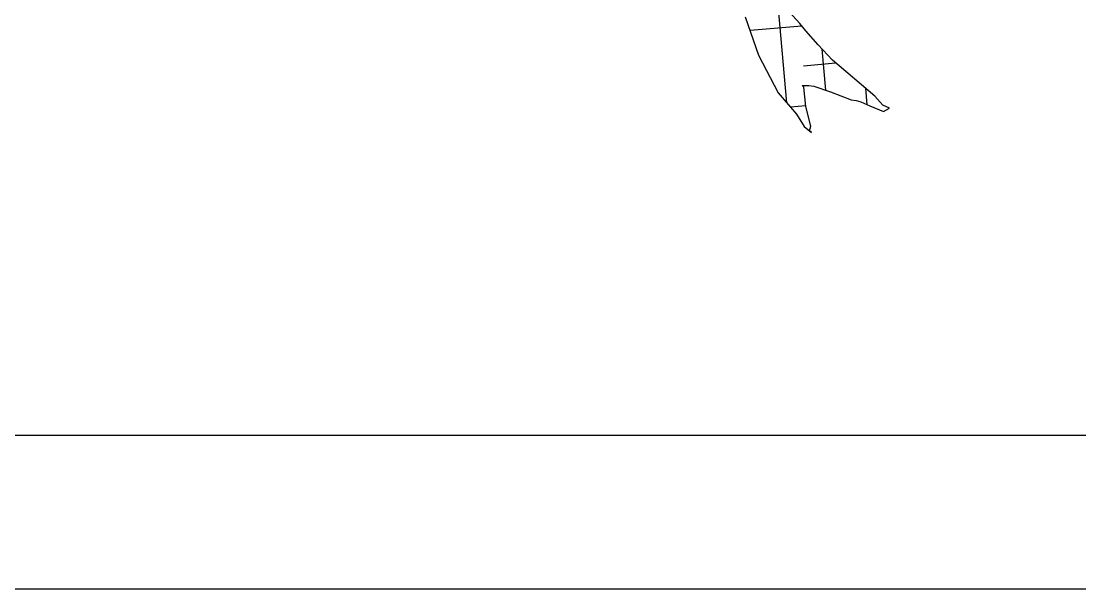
# Model space of a CAD drawing. Header units: millimetres. Extents: x 58 to 854, y 164 to 513.
# Drawn here: x 667.09 to 690.47, y 300.93 to 313.46 of the extents above; entities that cross this region are included whole.
import ezdxf

# ---------------------------------------------------------------- set-up
doc = ezdxf.new("R2010")
doc.units = ezdxf.units.MM
doc.header["$MEASUREMENT"] = 0
doc.layers.add('Layer1', color=6, linetype='Continuous')

msp = doc.modelspace()

# ---------------------------------------------------------------- linework, layer by layer
at = {"layer": 'Layer1', "color": 252}
for p, q in [((683.998, 311.656), (683.787, 314.073)), ((683.08, 313.559), (683.372, 312.714)), ((684.283, 313.41), (683.969, 313.752)), ((684.331, 313.352), (683.186, 313.252)), ((684.418, 313.245), (684.283, 313.41)), ((684.689, 312.939), (684.418, 313.245)), ((685.003, 312.598), (684.689, 312.939)), ((684.858, 311.936), (684.779, 312.841)), ((683.372, 312.714), (683.803, 311.883)), ((685.943, 311.809), (685.003, 312.598)), ((685.08, 312.533), (684.369, 312.471)), ((683.803, 311.883), (684.208, 311.412)), ((684.333, 312.038), (684.483, 312.043)), ((684.376, 312.002), (684.333, 312.038)), ((684.418, 311.575), (684.376, 312.002)), ((684.483, 312.043), (684.596, 312.026)), ((684.596, 312.026), (684.963, 311.9)), ((684.963, 311.9), (685.419, 311.727)), ((685.771, 311.617), (685.739, 311.98)), ((685.419, 311.727), (685.532, 311.71)), ((685.532, 311.71), (685.632, 311.678)), ((685.632, 311.678), (685.831, 311.59)), ((686.12, 311.608), (685.943, 311.809)), ((684.416, 311.59), (684.08, 311.561)), ((684.529, 311.143), (684.418, 311.575)), ((685.831, 311.59), (686.13, 311.469)), ((686.263, 311.54), (686.12, 311.608)), ((686.13, 311.469), (686.263, 311.54)), ((684.208, 311.412), (684.379, 311.139)), ((684.379, 311.139), (684.539, 311.004)), ((684.496, 311.04), (684.529, 311.143)), ((684.539, 311.004), (684.496, 311.04))]:
    msp.add_line(p, q, dxfattribs=at)
at = {"layer": 'Layer1'}
for p, q in [((654.853, 304.322), (709.08, 304.322)), ((658.242, 300.933), (705.691, 300.933))]:
    msp.add_line(p, q, dxfattribs=at)

doc.saveas('drawing.dxf')
